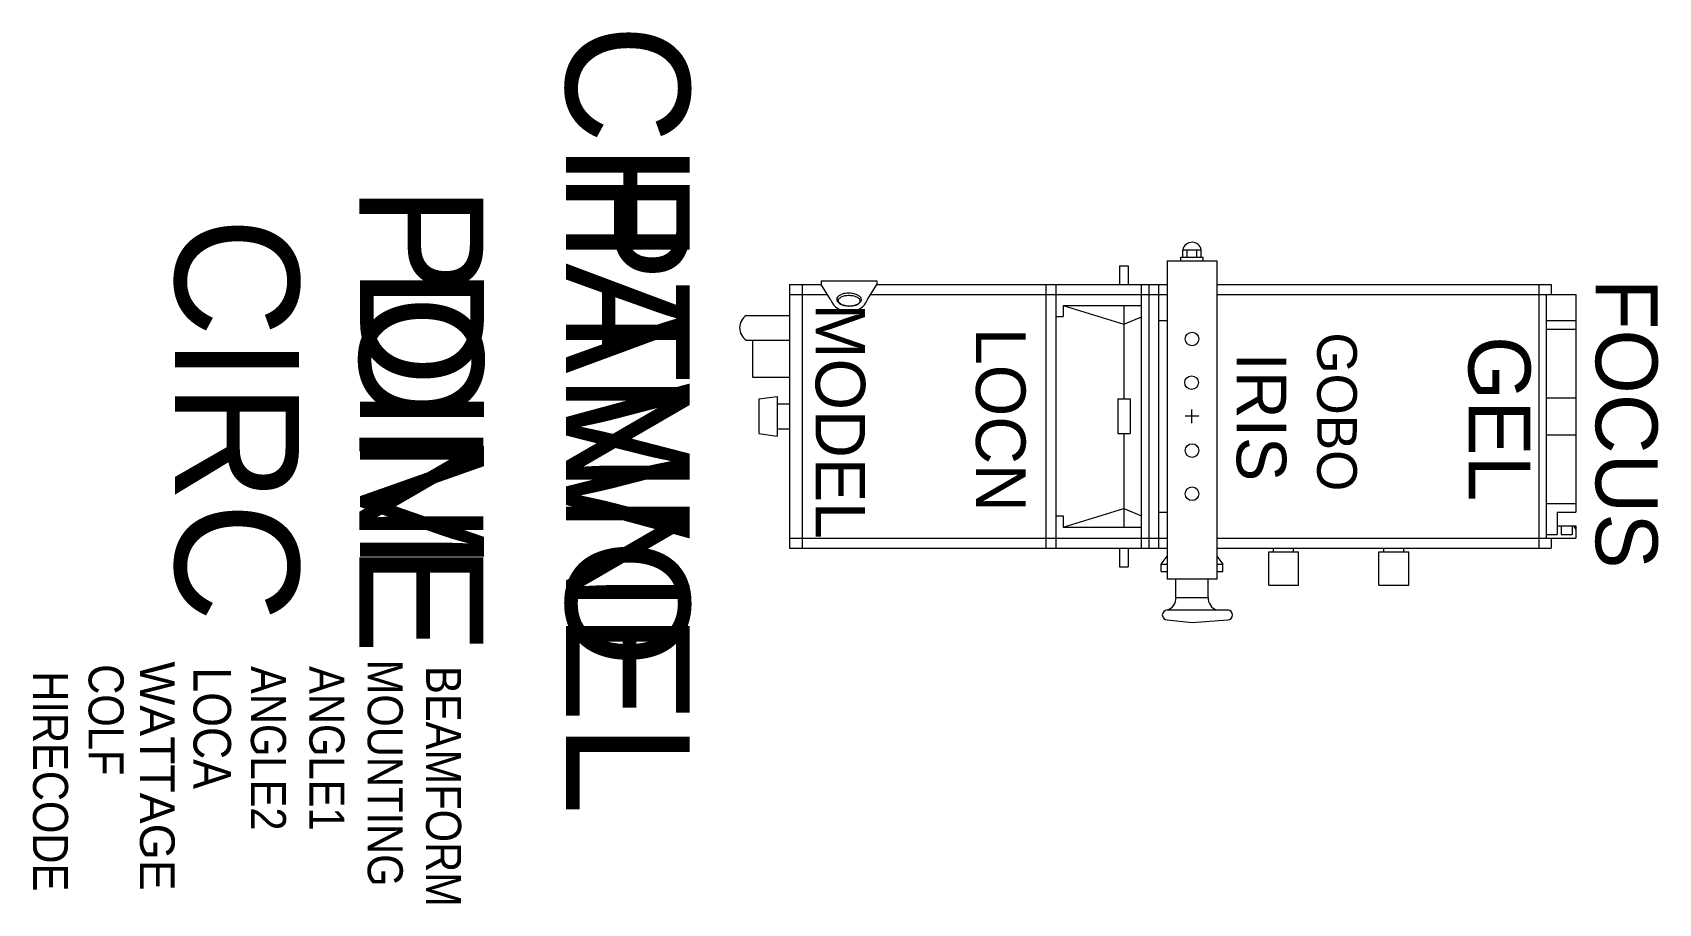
# Model space of a CAD drawing. Extents: x -881 to 432, y -67 to 636.
import ezdxf
from ezdxf.enums import TextEntityAlignment as Align

# ---------------------------------------------------------------- set-up
doc = ezdxf.new("R2010")
doc.units = 0
doc.header["$MEASUREMENT"] = 0
doc.layers.get('0').update_dxf_attribs({"linetype": 'CONTINUOUS'})
for name, color, linetype in [('CHANNEL', 3, 'CONTINUOUS'), ('CIRC', 6, 'CONTINUOUS'), ('DIMMER', 4, 'CONTINUOUS'), ('FOCUS', 2, 'CONTINUOUS'), ('GEL', 1, 'CONTINUOUS'), ('LANTERNS', 4, 'CONTINUOUS'), ('LOCATION', 7, 'CONTINUOUS'), ('MODEL', 6, 'CONTINUOUS'), ('PATCH', 5, 'CONTINUOUS'), ('PATCH2', 5, 'CONTINUOUS')]:
    doc.layers.add(name, color=color, linetype=linetype)

msp = doc.modelspace()

# ---------------------------------------------------------------- linework, layer by layer
for p, q in [((47.5, 460.7), (62.5, 460.7)), ((47.5, 454.7), (47.5, 460.7)), ((51, 454.7), (51, 460.7)), ((59, 454.7), (59, 460.7)), ((62.5, 454.7), (62.5, 460.7)), ((-3.5, 447.7), (-3.5, 432.6)), ((-3.5, 447.7), (3.5, 447.7)), ((3.5, 447.7), (3.5, 432.6)), ((35, 451.7), (35, 194.7)), ((35, 451.7), (75, 451.7)), ((46, 454.7), (64, 454.7)), ((46, 451.7), (46, 454.7)), ((64, 451.7), (64, 454.7)), ((75, 451.7), (75, 194.7)), ((-244.5, 435.7), (-199.5, 435.7)), ((-244.5, 435.7), (-244.5, 432.7)), ((-199.5, 435.7), (-199.5, 432.7)), ((-270, 432.7), (-270, 219.7)), ((-270, 432.7), (-244.5, 432.7)), ((-270, 424.7), (-239.6, 424.7)), ((-260, 432.7), (-260, 219.7)), ((-237, 420.5), (-244.5, 432.7)), ((-207, 420.5), (-199.5, 432.7)), ((-204.4, 424.7), (35, 424.7)), ((-199.5, 432.7), (35, 432.7)), ((-63, 432.7), (-63, 219.7)), ((-55, 432.7), (-55, 219.7)), ((14, 432.7), (14, 219.7)), ((20, 432.7), (20, 219.7)), ((28, 432.7), (28, 219.7)), ((75, 432.7), (345, 432.7)), ((75, 424.7), (365, 424.7)), ((335, 432.7), (335, 219.7)), ((341, 424.7), (341, 227.7)), ((345, 432.7), (345, 424.7)), ((365, 424.7), (365, 248.7)), ((-305, 407.7), (-270, 407.7)), ((-49, 415.7), (0, 400.7)), ((-49, 415.7), (14, 415.7)), ((-49, 415.7), (-49, 406.7)), ((0, 415.6), (0, 400.6)), ((-55, 406.7), (-49, 406.7)), ((0, 400.7), (13.6, 406.4)), ((0, 400.7), (0, 340.2)), ((28, 403.7), (35, 403.7)), ((341, 403.7), (365, 403.7)), ((341, 396.7), (365, 396.7)), ((-305, 387.7), (-270, 387.7)), ((-300, 387.7), (-300, 357.7)), ((-300, 357.7), (-270, 357.7)), ((-295, 340.2), (-280, 342.2)), ((-280, 342.2), (-280, 310.2)), ((-295, 340.2), (-295, 312.2)), ((-280, 336.2), (-270, 336.2)), ((-5, 340.2), (-5, 312.3)), ((-5, 340.2), (5, 340.2)), ((5, 340.2), (5, 312.3)), ((54.6, 331.7), (54.6, 320.7)), ((341, 341.2), (365, 341.2)), ((-280, 316.2), (-270, 316.2)), ((60.5, 326.2), (49.5, 326.2)), ((-295, 312.2), (-280, 310.2)), ((-5, 312.3), (5, 312.3)), ((0, 312.3), (0, 251.7)), ((341, 311.2), (365, 311.2)), ((-49, 236.7), (0, 251.7)), ((0, 251.8), (0, 236.8)), ((0, 251.7), (14.1, 245.8)), ((341, 255.7), (365, 255.7)), ((-55, 245.7), (-49, 245.7)), ((-49, 245.7), (-49, 236.7)), ((-49, 236.7), (14, 236.7)), ((28, 248.7), (35, 248.7)), ((350, 248.7), (365, 248.7)), ((350, 248.7), (350, 230.7)), ((350, 237.7), (365, 237.7)), ((353, 237.7), (353, 230.7)), ((362, 237.7), (362, 230.7)), ((362, 237.7), (363, 237.7)), ((363, 237.7), (365, 234.7)), ((365, 237.7), (365, 227.7)), ((-270, 227.7), (35, 227.7)), ((75, 227.7), (365, 227.7)), ((341, 230.7), (350, 230.7)), ((345, 227.7), (345, 219.7)), ((353, 230.7), (362, 230.7)), ((-270, 219.7), (35, 219.7)), ((-3.5, 219.7), (-3.5, 204.5)), ((3.5, 219.7), (3.5, 204.5)), ((30, 206.7), (35, 213.2)), ((75, 219.7), (345, 219.7)), ((75, 213.2), (80, 206.7)), ((116.9, 189.7), (116.9, 216.7)), ((116.9, 216.7), (140.9, 216.7)), ((120.9, 216.7), (120.9, 219.7)), ((136.9, 216.7), (136.9, 219.7)), ((140.9, 189.7), (140.9, 216.7)), ((206, 189.7), (206, 216.7)), ((206, 216.7), (230, 216.7)), ((210, 216.7), (210, 219.7)), ((226, 216.7), (226, 219.7)), ((230, 189.7), (230, 216.7)), ((-3.5, 204.5), (3.5, 204.5)), ((30, 200.7), (30, 206.7)), ((30, 206.7), (35, 206.7)), ((30, 200.7), (35, 200.7)), ((75, 206.7), (80, 206.7)), ((75, 200.7), (80, 200.7)), ((80, 200.7), (80, 206.7)), ((75, 194.7), (35, 194.7)), ((42, 179.7), (42, 194.7)), ((68, 179.7), (68, 194.7)), ((116.9, 189.7), (140.9, 189.7)), ((206, 189.7), (230, 189.7)), ((42, 179.7), (68, 179.7)), ((35, 169.7), (83.8, 169.7)), ((35, 161.7), (55, 159.7)), ((55, 159.7), (83.8, 161.7))]:
    msp.add_line(p, q)
for points in [[(-212, 420.3, 0.170999), (-212.6, 422.1, 0.104844), (-214.9, 424, 0.06644), (-217.9, 425.1, 0.052582), (-221.9, 425.6, 0.052582), (-225.9, 425.3, 0.06644), (-229, 424.2, 0.104844), (-231.3, 422.4, 0.170999), (-232, 420.7, 0.170999), (-231.4, 418.9, 0.104844), (-229.1, 417, 0.06644), (-226.1, 415.8, 0.052582), (-222.1, 415.3, 0.052582), (-218, 415.7, 0.06644), (-215, 416.7, 0.104844), (-212.7, 418.6, 0.170999)], [(-212.9, 419.4, 0.170999), (-213.2, 420.5, 0.104844), (-215.2, 422.2, 0.06644), (-217.9, 423.2, 0.052582), (-221.8, 423.7, 0.052582), (-225.6, 423.4, 0.06644), (-228.4, 422.4, 0.104844), (-230.4, 420.8, 0.170999), (-230.8, 419.7, 0.170999), (-230.4, 418.6, 0.104844), (-228.5, 416.9, 0.06644), (-225.7, 415.9, 0.052582), (-221.9, 415.4, 0.052582), (-218.1, 415.8, 0.06644), (-215.3, 416.7, 0.104844), (-213.3, 418.3, 0.170999)]]:
    msp.add_lwpolyline(points, format="xyb", close=True)
for centre in [(55, 388.7), (54.6, 353.4), (55, 298.5), (55, 263.6)]:
    msp.add_circle(centre, 5.5)
for centre, radius, start, end in [((55, 459.1), 7.67, 12.1702, 167.8298), ((-222, 426.9), 16.3, 203.28, 336.72), ((-298.5, 397.7), 11.9, 122.968, 237.032), ((31.9, 179.4), 10.2, 288.0473, 1.9687), ((78, 179.3), 9.99, 177.3184, 252.6657), ((35, 165.7), 4, 90, 270), ((83.8, 165.7), 4, 270, 90)]:
    msp.add_arc(centre, radius, start, end)
msp.add_point((54.6, 326.2))

# ---------------------------------------------------------------- texts
at = {"layer": 'CHANNEL'}
msp.add_attdef('CHANNEL', text='', height=100, rotation=270, dxfattribs=at).set_placement((-450.7, 323.6), align=Align.CENTER)
at = {"layer": 'CIRC'}
msp.add_attdef('CIRC', text='', height=100, rotation=270, dxfattribs=at).set_placement((-766.3, 323.6), align=Align.CENTER)
at = {"layer": 'DIMMER'}
msp.add_attdef('DIM', text='', height=100, rotation=270, dxfattribs=at).set_placement((-616.9, 324.4), align=Align.CENTER)
at = {"layer": 'FOCUS', "color": 30}
msp.add_attdef('FOCUS', text='', height=50, rotation=270, dxfattribs=at).set_placement((381, 320.2), align=Align.CENTER)
at = {"layer": 'GEL'}
for tag, height, p in [('GOBO', 32, (156.1, 329.8)), ('GEL', 50, (278.3, 324.2))]:
    msp.add_attdef(tag, text='', height=height, rotation=270, dxfattribs=at).set_placement(p, align=Align.CENTER)
at = {"layer": 'LANTERNS', "color": 30}
msp.add_attdef('IRIS', text='', height=40, rotation=270, dxfattribs=at).set_placement((111.1, 325.8), align=Align.MIDDLE)
at = {"layer": 'LANTERNS', "color": 0, "width": 0.89, "flags": 1}
for tag, p, s, height in [('COLF', (-836.2, 125.9), 'Y', 28.3), ('LOCA', (-751.5, 123.3), '', 30.3), ('ANGLE2', (-705.1, 124.4), '32', 28.3), ('ANGLE1', (-657.9, 124.4), '18', 28.3), ('MOUNTING', (-610.8, 129.6), 'STANDARD HOOK CLAMP', 28.305), ('BEAMFORM', (-563.6, 124.4), 'C', 28.3), ('HIRECODE', (-881.1, 120.2), '', 28.3)]:
    msp.add_attdef(tag, p, s, height=height, rotation=270, dxfattribs=at)
at = {"layer": 'LANTERNS', "color": 0, "flags": 1}
msp.add_attdef('WATTAGE', (-794.7, 128.1), '1200', height=28, rotation=270, dxfattribs=at)
at = {"layer": 'LOCATION'}
msp.add_attdef('LOCN', text='', height=40, rotation=270, dxfattribs=at).set_placement((-119.5, 323.3), align=Align.CENTER)
at = {"layer": 'MODEL'}
msp.add_attdef('MODEL', text='CN1832', height=40, rotation=270, dxfattribs=at).set_placement((-249, 322.3), align=Align.CENTER)
at = {"layer": 'PATCH'}
msp.add_attdef('PONE', text='', height=100, rotation=270, dxfattribs=at).set_placement((-617.4, 323.6), align=Align.CENTER)
at = {"layer": 'PATCH2'}
msp.add_attdef('PTWO', text='', height=100, rotation=270, dxfattribs=at).set_placement((-450.7, 323.6), align=Align.CENTER)

doc.saveas('drawing.dxf')
